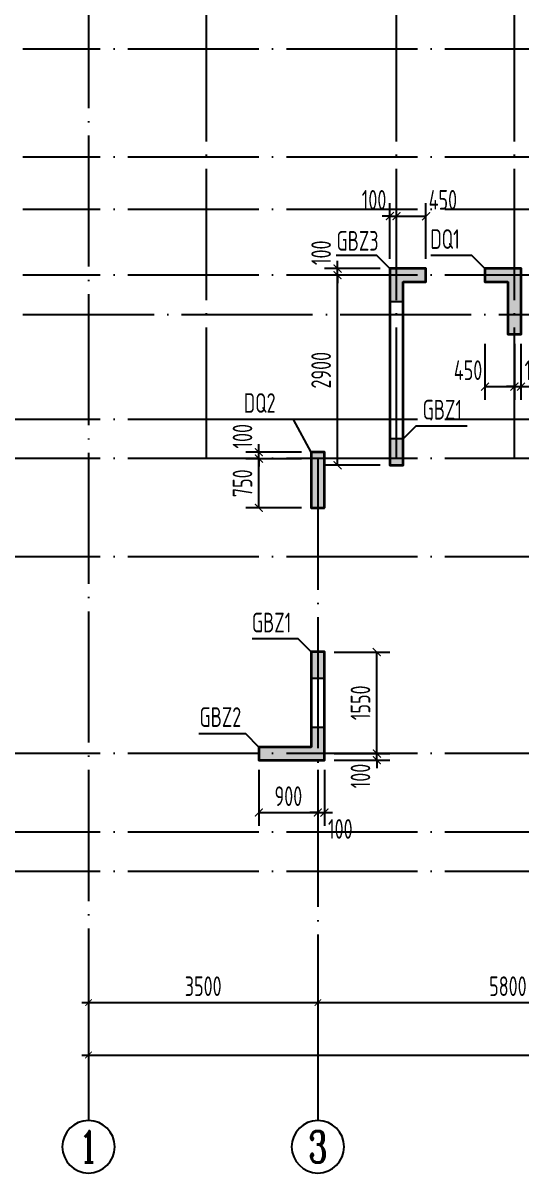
# Model space of a CAD drawing. Extents: x -668857 to 154266, y -275694 to 291306.
# Drawn here: x -340606 to -333006, y -79309 to -61761 of the extents above; entities that cross this region are included whole.
import ezdxf
from ezdxf.enums import TextEntityAlignment as Align

# ---------------------------------------------------------------- set-up
doc = ezdxf.new("R2010")
doc.units = 0
doc.header["$LTSCALE"] = 1000
doc.linetypes.add('DOTE', pattern=[2.42, 2, -0.2, 0.02, -0.2])
doc.layers.get('0').update_dxf_attribs({"linetype": 'CONTINUOUS'})
doc.layers.get('DEFPOINTS').update_dxf_attribs({"linetype": 'CONTINUOUS'})
for name, color, linetype in [('A-AXIS', 1, 'CONTINUOUS'), ('A-DOTE', 10, 'DOTE'), ('AXIS_NUM', 7, 'CONTINUOUS'), ('S-Q墙实线', 6, 'CONTINUOUS'), ('S-Q墙标注', 3, 'CONTINUOUS'), ('S-X详图填充', 252, 'CONTINUOUS'), ('S-X详图实线', 4, 'CONTINUOUS'), ('S-Y一般标注', 3, 'CONTINUOUS'), ('S-Z柱编号', 6, 'CONTINUOUS')]:
    doc.layers.add(name, color=color, linetype=linetype)
doc.styles.add('TSSD_Axis', font='complex.shx', dxfattribs={"width": 0.7, "bigfont": 'hztxt.shx'})
doc.styles.add('TSSD_DIMENSION', font='Tssdeng.shx', dxfattribs={"width": 0.7, "bigfont": 'tssdchn.shx'})
doc.styles.add('TSSD_REIN', font='tssdeng.shx', dxfattribs={"width": 0.7, "height": 300, "bigfont": 'tssdchn.shx'})
doc.styles.add('结构文字', font='zstxt.shx', dxfattribs={"width": 0.7, "bigfont": 'zshz.shx'})
doc.dimstyles.new('STRUCK', dxfattribs={"dimtxt": 400, "dimasz": 121, "dimexe": 200, "dimexo": 150, "dimgap": 115, "dimtad": 1, "dimdec": 0, "dimdsep": 46, "dimtxsty": '结构文字', "dimblk": 'ARCHTICK', "dimcen": 400, "dimclrd": 3, "dimclre": 3, "dimclrt": 7, "dimadec": 0, "dimazin": 0, "dimtfac": 1, "dimtdec": 0, "dimtix": 1, "dimtmove": 2, "dimatfit": 3, "dimldrblk": '_DIMX', "dimfxl": 0, "dimtolj": 1, "dimtzin": 0, "dimarcsym": 0})
doc.dimstyles.new('TSSD_100_100', dxfattribs={"dimtxt": 300, "dimasz": 100, "dimexe": 100, "dimexo": 250, "dimgap": 100, "dimtad": 1, "dimdec": 0, "dimzin": 0, "dimdsep": 46, "dimtxsty": 'TSSD_DIMENSION', "dimblk": 'ARCHTICK', "dimcen": 0, "dimdle": 100, "dimclrt": 7, "dimadec": 0, "dimazin": 0, "dimtfac": 1, "dimtdec": 0, "dimtix": 1, "dimtmove": 2, "dimatfit": 3, "dimldrblk": 'ARCHTICK', "dimfxl": 0, "dimtolj": 1, "dimtzin": 0, "dimarcsym": 0})

# ---------------------------------------------------------------- blocks, each defined once
blk = doc.blocks.new('_ArchTick')
at = {"color": 0, "linetype": 'ByBlock', "const_width": 0.15}
blk.add_lwpolyline([(-0.5, -0.5), (0.5, 0.5)], dxfattribs=at)
blk = doc.blocks.new('*D174')
at = {"layer": 'DEFPOINTS', "color": 0}
for p in [(2600, 5200), (3600, 5200), (3600, 4600)]:
    blk.add_point(p, dxfattribs=at)
at = {"layer": 'S-Y一般标注', "color": 0, "lineweight": -2}
for p, q in [((2600, 5200), (2600, 5300)), ((3350, 5200), (2500, 5200)), ((2600, 4600), (2600, 5200)), ((3350, 4600), (2500, 4600)), ((2600, 4600), (2600, 4500))]:
    blk.add_line(p, q, dxfattribs=at)
at = {"layer": 'S-Y一般标注', "color": 0, "lineweight": -2, "xscale": 100, "yscale": 100, "zscale": 100}
for p, rotation in [((2600, 5200), 270), ((2600, 4600), 90)]:
    blk.add_blockref('_ArchTick', p, dxfattribs=dict(at, rotation=rotation))
at = {"layer": 'S-Y一般标注', "color": 7, "insert": (2350, 4900), "char_height": 300, "attachment_point": 5, "rotation": 90, "style": 'TSSD_DIMENSION'}
blk.add_mtext('\\A1;600', dxfattribs=at)
blk = doc.blocks.new('*D175')
at = {"layer": 'DEFPOINTS', "color": 0}
for p in [(2600, 10900), (3600, 10900), (3600, 9400)]:
    blk.add_point(p, dxfattribs=at)
at = {"layer": 'S-Y一般标注', "color": 0, "lineweight": -2}
for p, q in [((3350, 10900), (2500, 10900)), ((2600, 9300), (2600, 11000)), ((3350, 9400), (2500, 9400))]:
    blk.add_line(p, q, dxfattribs=at)
at = {"layer": 'S-Y一般标注', "color": 0, "lineweight": -2, "xscale": 100, "yscale": 100, "zscale": 100}
for p, rotation in [((2600, 10900), 90), ((2600, 9400), 270)]:
    blk.add_blockref('_ArchTick', p, dxfattribs=dict(at, rotation=rotation))
at = {"layer": 'S-Y一般标注', "color": 7, "insert": (2350, 10150), "char_height": 300, "attachment_point": 5, "rotation": 90, "style": 'TSSD_DIMENSION'}
blk.add_mtext('\\A1;1500', dxfattribs=at)
blk = doc.blocks.new('*D176')
at = {"layer": 'DEFPOINTS', "color": 0}
for p in [(2600, 11500), (3600, 11500), (3600, 10900)]:
    blk.add_point(p, dxfattribs=at)
at = {"layer": 'S-Y一般标注', "color": 0, "lineweight": -2}
for p, q in [((2600, 11500), (2600, 11600)), ((3350, 11500), (2500, 11500)), ((2600, 10900), (2600, 11500)), ((3350, 10900), (2500, 10900)), ((2600, 10900), (2600, 10800))]:
    blk.add_line(p, q, dxfattribs=at)
at = {"layer": 'S-Y一般标注', "color": 0, "lineweight": -2, "xscale": 100, "yscale": 100, "zscale": 100}
for p, rotation in [((2600, 11500), 270), ((2600, 10900), 90)]:
    blk.add_blockref('_ArchTick', p, dxfattribs=dict(at, rotation=rotation))
at = {"layer": 'S-Y一般标注', "color": 7, "insert": (2350, 11200), "char_height": 300, "attachment_point": 5, "rotation": 90, "style": 'TSSD_DIMENSION'}
blk.add_mtext('\\A1;600', dxfattribs=at)
blk = doc.blocks.new('*D177')
at = {"layer": 'DEFPOINTS', "color": 0}
for p in [(2600, 13100), (3600, 13100), (3600, 11500)]:
    blk.add_point(p, dxfattribs=at)
at = {"layer": 'S-Y一般标注', "color": 0, "lineweight": -2}
for p, q in [((2600, 11400), (2600, 13200)), ((3350, 13100), (2500, 13100)), ((3350, 11500), (2500, 11500))]:
    blk.add_line(p, q, dxfattribs=at)
at = {"layer": 'S-Y一般标注', "color": 0, "lineweight": -2, "xscale": 100, "yscale": 100, "zscale": 100}
for p, rotation in [((2600, 13100), 90), ((2600, 11500), 270)]:
    blk.add_blockref('_ArchTick', p, dxfattribs=dict(at, rotation=rotation))
at = {"layer": 'S-Y一般标注', "color": 7, "insert": (2350, 12300), "char_height": 300, "attachment_point": 5, "rotation": 90, "style": 'TSSD_DIMENSION'}
blk.add_mtext('\\A1;1600', dxfattribs=at)
blk = doc.blocks.new('*D180')
at = {"layer": 'DEFPOINTS', "color": 0}
for p in [(1800, 17150), (3600, 17150), (3600, 4600)]:
    blk.add_point(p, dxfattribs=at)
at = {"layer": 'S-Y一般标注', "color": 0, "lineweight": -2}
for p, q in [((1800, 4500), (1800, 17250)), ((3350, 17150), (1700, 17150)), ((3350, 4600), (1700, 4600))]:
    blk.add_line(p, q, dxfattribs=at)
at = {"layer": 'S-Y一般标注', "color": 0, "lineweight": -2, "xscale": 100, "yscale": 100, "zscale": 100}
for p, rotation in [((1800, 17150), 90), ((1800, 4600), 270)]:
    blk.add_blockref('_ArchTick', p, dxfattribs=dict(at, rotation=rotation))
at = {"layer": 'S-Y一般标注', "color": 7, "insert": (1550, 10875), "char_height": 300, "attachment_point": 5, "rotation": 90, "style": 'TSSD_DIMENSION'}
blk.add_mtext('\\A1;12550', dxfattribs=at)
blk = doc.blocks.new('*D182')
at = {"layer": 'DEFPOINTS', "color": 0}
for p in [(2600, 6400), (3600, 6400), (3600, 5200)]:
    blk.add_point(p, dxfattribs=at)
at = {"layer": 'S-Y一般标注', "color": 0, "lineweight": -2}
for p, q in [((2600, 5100), (2600, 6500)), ((3350, 6400), (2500, 6400)), ((3350, 5200), (2500, 5200))]:
    blk.add_line(p, q, dxfattribs=at)
at = {"layer": 'S-Y一般标注', "color": 0, "lineweight": -2, "xscale": 100, "yscale": 100, "zscale": 100}
for p, rotation in [((2600, 6400), 90), ((2600, 5200), 270)]:
    blk.add_blockref('_ArchTick', p, dxfattribs=dict(at, rotation=rotation))
at = {"layer": 'S-Y一般标注', "color": 7, "insert": (2350, 5800), "char_height": 300, "attachment_point": 5, "rotation": 90, "style": 'TSSD_DIMENSION'}
blk.add_mtext('\\A1;1200', dxfattribs=at)
blk = doc.blocks.new('*D183')
at = {"layer": 'DEFPOINTS', "color": 0}
for p in [(2600, 9400), (3600, 9400), (3600, 6400)]:
    blk.add_point(p, dxfattribs=at)
at = {"layer": 'S-Y一般标注', "color": 0, "lineweight": -2}
for p, q in [((2600, 6300), (2600, 9500)), ((3350, 9400), (2500, 9400)), ((3350, 6400), (2500, 6400))]:
    blk.add_line(p, q, dxfattribs=at)
at = {"layer": 'S-Y一般标注', "color": 0, "lineweight": -2, "xscale": 100, "yscale": 100, "zscale": 100}
for p, rotation in [((2600, 9400), 90), ((2600, 6400), 270)]:
    blk.add_blockref('_ArchTick', p, dxfattribs=dict(at, rotation=rotation))
at = {"layer": 'S-Y一般标注', "color": 7, "insert": (2350, 7900), "char_height": 300, "attachment_point": 5, "rotation": 90, "style": 'TSSD_DIMENSION'}
blk.add_mtext('\\A1;3000', dxfattribs=at)
blk = doc.blocks.new('ts_axno')
at = {"color": 0, "linetype": 'ByBlock', "lineweight": -2}
blk.add_circle((0, 0), 0.5, dxfattribs=at)
at = {"color": 0, "linetype": 'ByBlock', "lineweight": -2, "style": 'TSSD_Axis', "width": 0.7}
blk.add_attdef('A', text='', height=0.6, dxfattribs=at).set_placement((0, 0), align=Align.MIDDLE_CENTER)
blk = doc.blocks.new('*D188')
at = {"layer": 'DEFPOINTS', "color": 0}
for p in [(8100, 3600), (13900, 3600), (13900, 2600)]:
    blk.add_point(p, dxfattribs=at)
at = {"layer": 'S-Y一般标注', "color": 0, "lineweight": -2}
for p, q in [((8100, 3350), (8100, 2500)), ((13900, 3350), (13900, 2500)), ((8000, 2600), (14000, 2600))]:
    blk.add_line(p, q, dxfattribs=at)
at = {"layer": 'S-Y一般标注', "color": 0, "lineweight": -2, "xscale": 100, "yscale": 100, "zscale": 100, "rotation": 180}
blk.add_blockref('_ArchTick', (8100, 2600), dxfattribs=at)
at = {"layer": 'S-Y一般标注', "color": 0, "lineweight": -2, "xscale": 100, "yscale": 100, "zscale": 100}
blk.add_blockref('_ArchTick', (13900, 2600), dxfattribs=at)
at = {"layer": 'S-Y一般标注', "color": 7, "insert": (11000, 2850), "char_height": 300, "attachment_point": 5, "style": 'TSSD_DIMENSION'}
blk.add_mtext('\\A1;5800', dxfattribs=at)
blk = doc.blocks.new('*D196')
at = {"layer": 'DEFPOINTS', "color": 0}
for p in [(4600, 3600), (54600, 3600), (54600, 1800)]:
    blk.add_point(p, dxfattribs=at)
at = {"layer": 'S-Y一般标注', "color": 0, "lineweight": -2}
for p, q in [((4600, 3350), (4600, 1700)), ((54600, 3350), (54600, 1700)), ((4500, 1800), (54700, 1800))]:
    blk.add_line(p, q, dxfattribs=at)
at = {"layer": 'S-Y一般标注', "color": 0, "lineweight": -2, "xscale": 100, "yscale": 100, "zscale": 100, "rotation": 180}
blk.add_blockref('_ArchTick', (4600, 1800), dxfattribs=at)
at = {"layer": 'S-Y一般标注', "color": 0, "lineweight": -2, "xscale": 100, "yscale": 100, "zscale": 100}
blk.add_blockref('_ArchTick', (54600, 1800), dxfattribs=at)
at = {"layer": 'S-Y一般标注', "color": 7, "insert": (29600, 2050), "char_height": 300, "attachment_point": 5, "style": 'TSSD_DIMENSION'}
blk.add_mtext('\\A1;50000', dxfattribs=at)
blk = doc.blocks.new('*D198')
at = {"layer": 'DEFPOINTS', "color": 0}
for p in [(4600, 3600), (8100, 3600), (8100, 2600)]:
    blk.add_point(p, dxfattribs=at)
at = {"layer": 'S-Y一般标注', "color": 0, "lineweight": -2}
for p, q in [((4600, 3350), (4600, 2500)), ((8100, 3350), (8100, 2500)), ((4500, 2600), (8200, 2600))]:
    blk.add_line(p, q, dxfattribs=at)
at = {"layer": 'S-Y一般标注', "color": 0, "lineweight": -2, "xscale": 100, "yscale": 100, "zscale": 100, "rotation": 180}
blk.add_blockref('_ArchTick', (4600, 2600), dxfattribs=at)
at = {"layer": 'S-Y一般标注', "color": 0, "lineweight": -2, "xscale": 100, "yscale": 100, "zscale": 100}
blk.add_blockref('_ArchTick', (8100, 2600), dxfattribs=at)
at = {"layer": 'S-Y一般标注', "color": 7, "insert": (6350, 2850), "char_height": 300, "attachment_point": 5, "style": 'TSSD_DIMENSION'}
blk.add_mtext('\\A1;3500', dxfattribs=at)
blk = doc.blocks.new('*D1813')
at = {"layer": 'DEFPOINTS', "color": 0}
for p in [(-336006, -72909), (-335206, -72909), (-336006, -73009)]:
    blk.add_point(p, dxfattribs=at)
at = {"layer": 'S-Q墙标注', "color": 3, "lineweight": -2}
for p, q in [((-335206, -72909), (-335206, -72788)), ((-335856, -72909), (-335006, -72909)), ((-335206, -73009), (-335206, -72909)), ((-335856, -73009), (-335006, -73009)), ((-335206, -73009), (-335206, -73130))]:
    blk.add_line(p, q, dxfattribs=at)
at = {"layer": 'S-Q墙标注', "color": 3, "lineweight": -2, "xscale": 121, "yscale": 121, "zscale": 121}
for p, rotation in [((-335206, -72909), 270), ((-335206, -73009), 90)]:
    blk.add_blockref('_ArchTick', p, dxfattribs=dict(at, rotation=rotation))
at = {"layer": 'S-Q墙标注', "color": 7, "insert": (-335456, -73251), "char_height": 300, "attachment_point": 5, "rotation": 90, "style": 'TSSD_REIN'}
blk.add_mtext('\\A1;100', dxfattribs=at)
blk = doc.blocks.new('_DIMX')
blk.add_line((-150, 0), (150, 0))
at = {"const_width": 50}
blk.add_lwpolyline([(-70, -70), (70, 70)], dxfattribs=at)
blk = doc.blocks.new('*D1814')
at = {"layer": 'DEFPOINTS', "color": 0}
for p in [(-336006, -71359), (-335206, -71359), (-336006, -72909)]:
    blk.add_point(p, dxfattribs=at)
at = {"layer": 'S-Q墙标注', "color": 3, "lineweight": -2}
for p, q in [((-335856, -71359), (-335006, -71359)), ((-335206, -72909), (-335206, -71359)), ((-335856, -72909), (-335006, -72909))]:
    blk.add_line(p, q, dxfattribs=at)
at = {"layer": 'S-Q墙标注', "color": 3, "lineweight": -2, "xscale": 121, "yscale": 121, "zscale": 121}
for p, rotation in [((-335206, -71359), 90), ((-335206, -72909), 270)]:
    blk.add_blockref('_ArchTick', p, dxfattribs=dict(at, rotation=rotation))
at = {"layer": 'S-Q墙标注', "color": 7, "insert": (-335456, -72134), "char_height": 300, "attachment_point": 5, "rotation": 90, "style": 'TSSD_REIN'}
blk.add_mtext('\\A1;1550', dxfattribs=at)
blk = doc.blocks.new('*D1815')
at = {"layer": 'DEFPOINTS', "color": 0}
for p in [(-337006, -73009), (-336106, -73009), (-336106, -73809)]:
    blk.add_point(p, dxfattribs=at)
at = {"layer": 'S-Q墙标注', "color": 3, "lineweight": -2}
for p, q in [((-337006, -73159), (-337006, -74009)), ((-336106, -73159), (-336106, -74009)), ((-337006, -73809), (-336106, -73809))]:
    blk.add_line(p, q, dxfattribs=at)
at = {"layer": 'S-Q墙标注', "color": 3, "lineweight": -2, "xscale": 121, "yscale": 121, "zscale": 121, "rotation": 180}
blk.add_blockref('_ArchTick', (-337006, -73809), dxfattribs=at)
at = {"layer": 'S-Q墙标注', "color": 3, "lineweight": -2, "xscale": 121, "yscale": 121, "zscale": 121}
blk.add_blockref('_ArchTick', (-336106, -73809), dxfattribs=at)
at = {"layer": 'S-Q墙标注', "color": 7, "insert": (-336556, -73559), "char_height": 300, "attachment_point": 5, "style": 'TSSD_REIN'}
blk.add_mtext('\\A1;900', dxfattribs=at)
blk = doc.blocks.new('*D1816')
at = {"layer": 'DEFPOINTS', "color": 0}
for p in [(-336106, -73009), (-336006, -73009), (-336006, -73809)]:
    blk.add_point(p, dxfattribs=at)
at = {"layer": 'S-Q墙标注', "color": 3, "lineweight": -2}
for p, q in [((-336106, -73159), (-336106, -74009)), ((-336006, -73159), (-336006, -74009)), ((-336106, -73809), (-336227, -73809)), ((-336106, -73809), (-336006, -73809)), ((-336006, -73809), (-335885, -73809))]:
    blk.add_line(p, q, dxfattribs=at)
at = {"layer": 'S-Q墙标注', "color": 3, "lineweight": -2, "xscale": 121, "yscale": 121, "zscale": 121}
blk.add_blockref('_ArchTick', (-336106, -73809), dxfattribs=at)
at = {"layer": 'S-Q墙标注', "color": 3, "lineweight": -2, "xscale": 121, "yscale": 121, "zscale": 121, "rotation": 180}
blk.add_blockref('_ArchTick', (-336006, -73809), dxfattribs=at)
at = {"layer": 'S-Q墙标注', "color": 7, "insert": (-335764, -74059), "char_height": 300, "attachment_point": 5, "style": 'TSSD_REIN'}
blk.add_mtext('\\A1;100', dxfattribs=at)
blk = doc.blocks.new('*D1819')
at = {"layer": 'DEFPOINTS', "color": 0}
for p in [(-335806, -65609), (-335006, -65609), (-335006, -68509)]:
    blk.add_point(p, dxfattribs=at)
at = {"layer": 'S-Q墙标注', "color": 3, "lineweight": -2}
for p, q in [((-335156, -65609), (-336006, -65609)), ((-335806, -68509), (-335806, -65609)), ((-335156, -68509), (-336006, -68509))]:
    blk.add_line(p, q, dxfattribs=at)
at = {"layer": 'S-Q墙标注', "color": 3, "lineweight": -2, "xscale": 121, "yscale": 121, "zscale": 121}
for p, rotation in [((-335806, -65609), 90), ((-335806, -68509), 270)]:
    blk.add_blockref('_ArchTick', p, dxfattribs=dict(at, rotation=rotation))
at = {"layer": 'S-Q墙标注', "color": 7, "insert": (-336056, -67059), "char_height": 300, "attachment_point": 5, "rotation": 90, "style": 'TSSD_REIN'}
blk.add_mtext('\\A1;2900', dxfattribs=at)
blk = doc.blocks.new('*D1820')
at = {"layer": 'DEFPOINTS', "color": 0}
for p in [(-335806, -65509), (-335006, -65509), (-335006, -65609)]:
    blk.add_point(p, dxfattribs=at)
at = {"layer": 'S-Q墙标注', "color": 3, "lineweight": -2}
for p, q in [((-335806, -65509), (-335806, -65388)), ((-335156, -65509), (-336006, -65509)), ((-335156, -65609), (-336006, -65609)), ((-335806, -65609), (-335806, -65509)), ((-335806, -65609), (-335806, -65730))]:
    blk.add_line(p, q, dxfattribs=at)
at = {"layer": 'S-Q墙标注', "color": 3, "lineweight": -2, "xscale": 121, "yscale": 121, "zscale": 121}
for p, rotation in [((-335806, -65509), 270), ((-335806, -65609), 90)]:
    blk.add_blockref('_ArchTick', p, dxfattribs=dict(at, rotation=rotation))
at = {"layer": 'S-Q墙标注', "color": 7, "insert": (-336056, -65267), "char_height": 300, "attachment_point": 5, "rotation": 90, "style": 'TSSD_REIN'}
blk.add_mtext('\\A1;100', dxfattribs=at)
blk = doc.blocks.new('*D1821')
at = {"layer": 'DEFPOINTS', "color": 0}
for p in [(-334906, -64709), (-335006, -65509), (-334906, -65509)]:
    blk.add_point(p, dxfattribs=at)
at = {"layer": 'S-Q墙标注', "color": 3, "lineweight": -2}
for p, q in [((-335006, -65359), (-335006, -64509)), ((-334906, -65359), (-334906, -64509)), ((-335006, -64709), (-335127, -64709)), ((-335006, -64709), (-334906, -64709)), ((-334906, -64709), (-334785, -64709))]:
    blk.add_line(p, q, dxfattribs=at)
at = {"layer": 'S-Q墙标注', "color": 3, "lineweight": -2, "xscale": 121, "yscale": 121, "zscale": 121}
blk.add_blockref('_ArchTick', (-335006, -64709), dxfattribs=at)
at = {"layer": 'S-Q墙标注', "color": 3, "lineweight": -2, "xscale": 121, "yscale": 121, "zscale": 121, "rotation": 180}
blk.add_blockref('_ArchTick', (-334906, -64709), dxfattribs=at)
at = {"layer": 'S-Q墙标注', "color": 7, "insert": (-335248, -64459), "char_height": 300, "attachment_point": 5, "style": 'TSSD_REIN'}
blk.add_mtext('\\A1;100', dxfattribs=at)
blk = doc.blocks.new('*D1822')
at = {"layer": 'DEFPOINTS', "color": 0}
for p in [(-334456, -64709), (-334906, -65509), (-334456, -65509)]:
    blk.add_point(p, dxfattribs=at)
at = {"layer": 'S-Q墙标注', "color": 3, "lineweight": -2}
for p, q in [((-334906, -65359), (-334906, -64509)), ((-334456, -65359), (-334456, -64509)), ((-334906, -64709), (-334456, -64709))]:
    blk.add_line(p, q, dxfattribs=at)
at = {"layer": 'S-Q墙标注', "color": 3, "lineweight": -2, "xscale": 121, "yscale": 121, "zscale": 121, "rotation": 180}
blk.add_blockref('_ArchTick', (-334906, -64709), dxfattribs=at)
at = {"layer": 'S-Q墙标注', "color": 3, "lineweight": -2, "xscale": 121, "yscale": 121, "zscale": 121}
blk.add_blockref('_ArchTick', (-334456, -64709), dxfattribs=at)
at = {"layer": 'S-Q墙标注', "color": 7, "insert": (-334198, -64459), "char_height": 300, "attachment_point": 5, "style": 'TSSD_REIN'}
blk.add_mtext('\\A1;450', dxfattribs=at)
blk = doc.blocks.new('*D1825')
at = {"layer": 'DEFPOINTS', "color": 0}
for p in [(-333556, -66509), (-333106, -66509), (-333106, -67309)]:
    blk.add_point(p, dxfattribs=at)
at = {"layer": 'S-Q墙标注', "color": 3, "lineweight": -2}
for p, q in [((-333556, -66659), (-333556, -67509)), ((-333106, -66659), (-333106, -67509)), ((-333556, -67309), (-333106, -67309))]:
    blk.add_line(p, q, dxfattribs=at)
at = {"layer": 'S-Q墙标注', "color": 3, "lineweight": -2, "xscale": 121, "yscale": 121, "zscale": 121, "rotation": 180}
blk.add_blockref('_ArchTick', (-333556, -67309), dxfattribs=at)
at = {"layer": 'S-Q墙标注', "color": 3, "lineweight": -2, "xscale": 121, "yscale": 121, "zscale": 121}
blk.add_blockref('_ArchTick', (-333106, -67309), dxfattribs=at)
at = {"layer": 'S-Q墙标注', "color": 7, "insert": (-333814, -67059), "char_height": 300, "attachment_point": 5, "style": 'TSSD_REIN'}
blk.add_mtext('\\A1;450', dxfattribs=at)
blk = doc.blocks.new('*D1826')
at = {"layer": 'DEFPOINTS', "color": 0}
for p in [(-333106, -66509), (-333006, -66509), (-333006, -67309)]:
    blk.add_point(p, dxfattribs=at)
at = {"layer": 'S-Q墙标注', "color": 3, "lineweight": -2}
for p, q in [((-333106, -66659), (-333106, -67509)), ((-333006, -66659), (-333006, -67509)), ((-333106, -67309), (-333227, -67309)), ((-333106, -67309), (-333006, -67309)), ((-333006, -67309), (-332885, -67309))]:
    blk.add_line(p, q, dxfattribs=at)
at = {"layer": 'S-Q墙标注', "color": 3, "lineweight": -2, "xscale": 121, "yscale": 121, "zscale": 121}
blk.add_blockref('_ArchTick', (-333106, -67309), dxfattribs=at)
at = {"layer": 'S-Q墙标注', "color": 3, "lineweight": -2, "xscale": 121, "yscale": 121, "zscale": 121, "rotation": 180}
blk.add_blockref('_ArchTick', (-333006, -67309), dxfattribs=at)
at = {"layer": 'S-Q墙标注', "color": 7, "insert": (-332764, -67059), "char_height": 300, "attachment_point": 5, "style": 'TSSD_REIN'}
blk.add_mtext('\\A1;100', dxfattribs=at)
blk = doc.blocks.new('*D1917')
at = {"layer": 'DEFPOINTS', "color": 0}
for p in [(-337006, -68309), (-336206, -68309), (-336206, -68409)]:
    blk.add_point(p, dxfattribs=at)
at = {"layer": 'S-Q墙标注', "color": 3, "lineweight": -2}
for p, q in [((-337006, -68309), (-337006, -68188)), ((-336356, -68309), (-337206, -68309)), ((-336356, -68409), (-337206, -68409)), ((-337006, -68409), (-337006, -68309)), ((-337006, -68409), (-337006, -68530))]:
    blk.add_line(p, q, dxfattribs=at)
at = {"layer": 'S-Q墙标注', "color": 3, "lineweight": -2, "xscale": 121, "yscale": 121, "zscale": 121}
for p, rotation in [((-337006, -68309), 270), ((-337006, -68409), 90)]:
    blk.add_blockref('_ArchTick', p, dxfattribs=dict(at, rotation=rotation))
at = {"layer": 'S-Q墙标注', "color": 7, "insert": (-337256, -68067), "char_height": 300, "attachment_point": 5, "rotation": 90, "style": 'TSSD_REIN'}
blk.add_mtext('\\A1;100', dxfattribs=at)
blk = doc.blocks.new('*D1918')
at = {"layer": 'DEFPOINTS', "color": 0}
for p in [(-337006, -68409), (-336206, -68409), (-336206, -69159)]:
    blk.add_point(p, dxfattribs=at)
at = {"layer": 'S-Q墙标注', "color": 3, "lineweight": -2}
for p, q in [((-336356, -68409), (-337206, -68409)), ((-337006, -69159), (-337006, -68409)), ((-336356, -69159), (-337206, -69159))]:
    blk.add_line(p, q, dxfattribs=at)
at = {"layer": 'S-Q墙标注', "color": 3, "lineweight": -2, "xscale": 121, "yscale": 121, "zscale": 121}
for p, rotation in [((-337006, -68409), 90), ((-337006, -69159), 270)]:
    blk.add_blockref('_ArchTick', p, dxfattribs=dict(at, rotation=rotation))
at = {"layer": 'S-Q墙标注', "color": 7, "insert": (-337256, -68784), "char_height": 300, "attachment_point": 5, "rotation": 90, "style": 'TSSD_REIN'}
blk.add_mtext('\\A1;750', dxfattribs=at)
blk = doc.blocks.new('20210726.16395156')
at = {"layer": 'A-AXIS'}
for p, q in [((3600, 11500), (800, 11500)), ((3600, 10900), (800, 10900)), ((3600, 9400), (800, 9400)), ((3600, 6400), (800, 6400)), ((3600, 5200), (800, 5200)), ((3600, 4600), (800, 4600)), ((4600, 3600), (4600, 800)), ((8100, 3600), (8100, 800))]:
    blk.add_line(p, q, dxfattribs=at)
at = {"layer": 'A-DOTE'}
for p, q in [((4600, 18249.9), (4600, 3600)), ((6400, 10900), (6400, 18249.9)), ((9300, 10900), (9300, 18249.9)), ((11100, 10900), (11100, 18249.9)), ((55600, 17150), (3600, 17150)), ((55600, 15500), (3600, 15500)), ((55600, 14700), (3600, 14700)), ((55600, 13700), (3600, 13700)), ((3600, 13100.3), (55600, 13100.3)), ((55600, 11500), (3600, 11500)), ((55600, 10900), (3600, 10900)), ((8100, 10900), (8100, 3600)), ((55600, 9400), (3600, 9400)), ((55600, 6400), (3600, 6400)), ((55600, 5200), (3600, 5200)), ((55600, 4600), (3600, 4600))]:
    blk.add_line(p, q, dxfattribs=at)
at = {"layer": 'A-AXIS'}
ref = blk.add_blockref('ts_axno', (4600, 400), dxfattribs=dict(at, xscale=-800, yscale=800, zscale=800, rotation=180))
ref.add_attrib('1', '1', dxfattribs={"layer": 'AXIS_NUM', "height": 480, "style": 'TSSD_Axis', "width": 0.7}).set_placement((4600, 400), align=Align.MIDDLE_CENTER)
ref = blk.add_blockref('ts_axno', (8100, 400), dxfattribs=dict(at, xscale=-800, yscale=800, zscale=800, rotation=180))
ref.add_attrib('2', '3', dxfattribs={"layer": 'AXIS_NUM', "height": 480, "style": 'TSSD_Axis', "width": 0.7}).set_placement((8100, 400), align=Align.MIDDLE_CENTER)
at = {"layer": 'S-Y一般标注'}
for base, p1, p2, picture, middle in [((1800, 17150), (3600, 4600), (3600, 17150), '*D180', (1550, 10875)), ((2600, 13100.3), (3600, 11500), (3600, 13100.3), '*D177', (2350, 12300.2)), ((2600, 11500), (3600, 10900), (3600, 11500), '*D176', (2350, 11200)), ((2600, 10900), (3600, 9400), (3600, 10900), '*D175', (2350, 10150)), ((2600, 9400), (3600, 6400), (3600, 9400), '*D183', (2350, 7900)), ((2600, 6400), (3600, 5200), (3600, 6400), '*D182', (2350, 5800)), ((2600, 5200), (3600, 4600), (3600, 5200), '*D174', (2350, 4900))]:
    dim = blk.add_linear_dim(base=base, p1=p1, p2=p2, angle=90, dimstyle='TSSD_100_100', dxfattribs=at)
    dim.commit()
    dim.dimension.update_dxf_attribs({"geometry": picture, "text_midpoint": middle})
for base, p1, p2, picture, middle in [((54600, 1800), (4600, 3600), (54600, 3600), '*D196', (29600, 2050)), ((8100, 2600), (4600, 3600), (8100, 3600), '*D198', (6350, 2850)), ((13900, 2600), (8100, 3600), (13900, 3600), '*D188', (11000, 2850))]:
    dim = blk.add_linear_dim(base=base, p1=p1, p2=p2, dimstyle='TSSD_100_100', dxfattribs=at)
    dim.commit()
    dim.dimension.update_dxf_attribs({"geometry": picture, "text_midpoint": middle})

msp = doc.modelspace()

# ---------------------------------------------------------------- hatches: boundary and pattern name
at = {"layer": 'S-X详图填充'}
h = msp.add_hatch(color=256, dxfattribs=at)
h.dxf.hatch_style = 1
h.paths.add_polyline_path([(-335005.89, -66008.61), (-334805.89, -66008.61), (-334805.89, -65708.61), (-334455.89, -65708.61), (-334455.89, -65508.61), (-335005.89, -65508.61)])
h = msp.add_hatch(color=256, dxfattribs=at)
h.dxf.hatch_style = 1
h.paths.add_polyline_path([(-333005.89, -65508.61), (-333555.81, -65508.61), (-333555.81, -65708.61), (-333205.89, -65708.61), (-333205.89, -66508.61), (-333005.89, -66508.61)])
h = msp.add_hatch(color=256, dxfattribs=at)
h.dxf.hatch_style = 1
h.paths.add_polyline_path([(-334805.89, -68108.61), (-335005.89, -68108.61), (-335005.89, -68508.61), (-334805.89, -68508.61)])
h = msp.add_hatch(color=256, dxfattribs=at)
h.dxf.hatch_style = 1
h.paths.add_polyline_path([(-336205.89, -69158.61), (-336005.89, -69158.61), (-336005.92, -68308.61), (-336205.92, -68308.61)])
h = msp.add_hatch(color=256, dxfattribs=at)
h.dxf.hatch_style = 1
h.paths.add_polyline_path([(-336205.89, -71758.61), (-336005.89, -71758.61), (-336005.89, -71358.61), (-336205.89, -71358.61)])
h = msp.add_hatch(color=256, dxfattribs=at)
h.dxf.hatch_style = 1
h.paths.add_polyline_path([(-336005.89, -72508.61), (-336205.89, -72508.61), (-336205.89, -72808.61), (-337005.89, -72808.61), (-337005.89, -73008.61), (-336005.89, -73008.61)])

# ---------------------------------------------------------------- linework, layer by layer
at = {"layer": 'S-Q墙实线', "lineweight": 35}
for points in [[(-334805.89, -65708.61), (-334455.89, -65708.61), (-334455.89, -65508.61), (-335005.89, -65508.61), (-335005.89, -68508.61), (-334805.89, -68508.61)], [(-333205.89, -65708.61), (-333205.89, -66508.61), (-333005.89, -66508.61), (-333005.89, -65508.61), (-333555.89, -65508.61), (-333555.89, -65708.61)], [(-336005.89, -69158.61), (-336005.89, -68308.61), (-336205.89, -68308.61), (-336205.89, -69158.61)], [(-336205.89, -72808.61), (-337005.9, -72808.61), (-337005.9, -73008.61), (-336005.89, -73008.61), (-336005.89, -71358.61), (-336205.89, -71358.61)]]:
    msp.add_lwpolyline(points, close=True, dxfattribs=at)
at = {"layer": 'S-X详图实线'}
for points in [[(-335005.89, -66008.61), (-334805.89, -66008.61), (-334805.89, -65708.61), (-334455.89, -65708.61), (-334455.89, -65508.61), (-335005.89, -65508.61), (-335005.89, -66008.61)], [(-333005.89, -65508.61), (-333555.81, -65508.61), (-333555.81, -65708.61), (-333205.89, -65708.61), (-333205.89, -66508.61), (-333005.89, -66508.61), (-333005.89, -65508.61)], [(-334805.89, -68108.61), (-335005.89, -68108.61), (-335005.89, -68508.61), (-334805.89, -68508.61), (-334805.89, -68108.61)], [(-336205.89, -69158.61), (-336005.89, -69158.61), (-336005.92, -68308.61), (-336205.92, -68308.61), (-336205.92, -68708.61)], [(-336205.89, -71758.61), (-336005.89, -71758.61), (-336005.89, -71358.61), (-336205.89, -71358.61), (-336205.89, -71758.61)], [(-336005.89, -72508.61), (-336205.89, -72508.61), (-336205.89, -72808.61), (-337005.89, -72808.61), (-337005.89, -73008.61), (-336005.89, -73008.61), (-336005.89, -72508.61)]]:
    msp.add_lwpolyline(points, close=True, dxfattribs=at)
at = {"layer": 'S-Z柱编号', "color": 7}
for points in [[(-335005.89, -65508.61), (-335205.89, -65308.61), (-335825.97, -65308.61)], [(-333555.81, -65508.61), (-333755.81, -65308.61), (-334384.23, -65308.61)], [(-336205.96, -68308.61), (-336478.08, -67808.61), (-337244.2, -67808.61)], [(-334805.89, -68108.61), (-334605.89, -67908.61), (-333825.97, -67908.61)], [(-336205.89, -71358.61), (-336405.89, -71158.61), (-337109.76, -71158.61)], [(-337005.89, -72808.61), (-337205.89, -72608.61), (-337921.1, -72608.61)]]:
    msp.add_lwpolyline(points, dxfattribs=at)

# ---------------------------------------------------------------- block references
at = {"layer": 'A-DOTE'}
msp.add_blockref('20210726.16395156', (-344205.9, -79308.66), dxfattribs=at)

# ---------------------------------------------------------------- texts
at = {"layer": 'S-Z柱编号', "color": 7, "style": 'TSSD_REIN', "width": 0.7}
for s, p in [('DQ1', (-334389.07, -65297.82)), ('GBZ3', (-335820.56, -65324.92)), ('DQ2', (-337235.81, -67799.33)), ('GBZ1', (-334505.89, -67901.43)), ('GBZ1', (-337111.66, -71149.33)), ('GBZ2', (-337911.65, -72591.77))]:
    msp.add_text(s, height=300, dxfattribs=at).set_placement(p, align=Align.BOTTOM_LEFT)

# ---------------------------------------------------------------- dimensions: what is measured, and where the dimension line sits
at = {"layer": 'S-Q墙标注'}
for base, p1, p2, picture, middle in [((-334905.9, -64708.61), (-335005.89, -65508.61), (-334905.9, -65508.61), '*D1821', (-335247.81, -64458.61)), ((-334455.89, -64708.61), (-334905.9, -65508.61), (-334455.89, -65508.61), '*D1822', (-334197.81, -64458.61)), ((-333105.9, -67308.61), (-333555.81, -66508.61), (-333105.9, -66508.61), '*D1825', (-333813.88, -67058.61)), ((-333005.89, -67308.61), (-333105.9, -66508.61), (-333005.89, -66508.61), '*D1826', (-332763.96, -67058.61)), ((-336005.89, -73808.61), (-336105.9, -73008.61), (-336005.89, -73008.61), '*D1816', (-335763.96, -74058.61))]:
    dim = msp.add_linear_dim(base=base, p1=p1, p2=p2, dimstyle='STRUCK', override={"dimtxt": 300, "dimgap": 100, "dimtxsty": 'TSSD_REIN'}, dxfattribs=at)
    dim.commit()
    dim.dimension.update_dxf_attribs({"geometry": picture, "text_midpoint": middle, "dimtype": 160})
for base, p1, p2, picture, middle in [((-335805.89, -65508.61), (-335005.89, -65608.61), (-335005.89, -65508.61), '*D1820', (-336055.89, -65266.69)), ((-337005.89, -68308.61), (-336205.89, -68408.61), (-336205.89, -68308.61), '*D1917', (-337255.89, -68066.69)), ((-335205.89, -72908.61), (-336005.89, -73008.61), (-336005.89, -72908.61), '*D1813', (-335455.89, -73250.54))]:
    dim = msp.add_linear_dim(base=base, p1=p1, p2=p2, angle=90, dimstyle='STRUCK', override={"dimtxt": 300, "dimgap": 100, "dimtxsty": 'TSSD_REIN'}, dxfattribs=at)
    dim.commit()
    dim.dimension.update_dxf_attribs({"geometry": picture, "text_midpoint": middle, "dimtype": 160})
for base, p1, p2, picture, middle in [((-335805.89, -65608.61), (-335005.89, -68508.61), (-335005.89, -65608.61), '*D1819', (-336055.89, -67058.61)), ((-337005.89, -68408.61), (-336205.89, -69158.61), (-336205.89, -68408.61), '*D1918', (-337255.89, -68783.61)), ((-335205.89, -71358.61), (-336005.89, -72908.61), (-336005.89, -71358.61), '*D1814', (-335455.89, -72133.61))]:
    dim = msp.add_linear_dim(base=base, p1=p1, p2=p2, angle=90, dimstyle='STRUCK', override={"dimtxt": 300, "dimgap": 100, "dimtxsty": 'TSSD_REIN'}, dxfattribs=at)
    dim.commit()
    dim.dimension.update_dxf_attribs({"geometry": picture, "text_midpoint": middle})
dim = msp.add_linear_dim(base=(-336105.9, -73808.61), p1=(-337005.89, -73008.61), p2=(-336105.9, -73008.61), dimstyle='STRUCK', override={"dimtxt": 300, "dimgap": 100, "dimtxsty": 'TSSD_REIN'}, dxfattribs=at)
dim.commit()
dim.dimension.update_dxf_attribs({"geometry": '*D1815', "text_midpoint": (-336555.89, -73558.61)})

doc.saveas('drawing.dxf')
